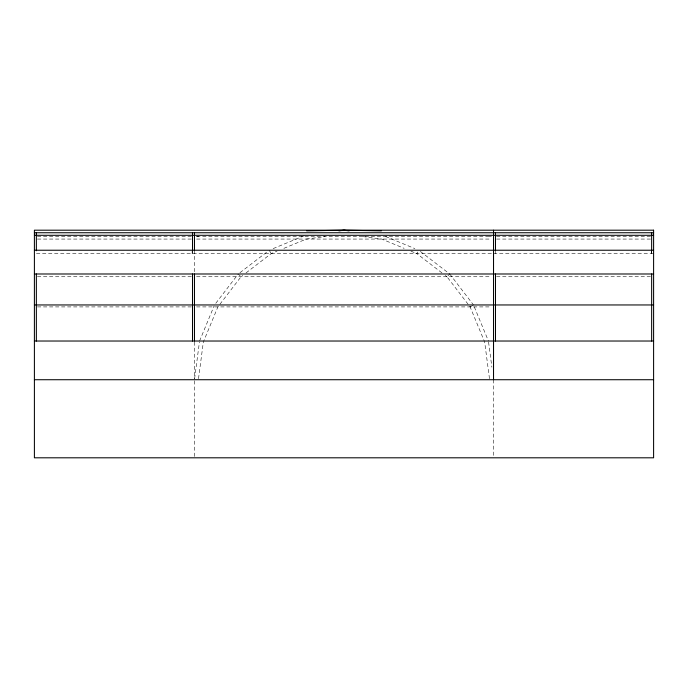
<?xml version="1.0" encoding="UTF-8"?>
<svg xmlns="http://www.w3.org/2000/svg" width="688" height="688" viewBox="0 0 688 688"><rect width="100%" height="100%" fill="white"/><g stroke="black" fill="none" stroke-linecap="round" stroke-linejoin="round"><path stroke-width="0.52" stroke-dasharray="3.44 2.58" d="M194.609 378.675L199.425 342.065M198.514 378.675L203.338 342.031L217.881 306.908L241.024 276.748L242.701 275.467M199.563 341.024L214.097 305.936M441.945 272.895L416.816 253.605L418.278 251.068M215.791 303.288L238.263 273.987L241.024 276.748M489.486 378.675L484.662 342.031L470.119 306.908L446.976 276.748L449.737 273.987L419.603 250.871M239.94 272.706L268.397 250.871M246.055 272.895L271.184 253.605L277.04 251.18M470.119 306.908L473.499 304.956L488.437 341.024M273.136 248.609L304.328 235.692M283.869 248.351L306.306 239.063L325.157 236.577M196.605 236.543L198.746 236.509M37.419 236.577L191.453 236.577M196.613 236.577L491.387 236.577M496.547 236.577L650.581 236.577M37.419 239.063L191.453 239.063M196.605 239.063L491.395 239.063M496.547 239.063L650.581 239.063M491.395 253.605L36.352 253.605L36.352 251.068M493.528 253.605L653.6 253.605M37.419 276.748L191.453 276.748M196.587 276.748L491.413 276.748M496.547 276.748L650.581 276.748M37.419 306.908L191.453 306.908M196.596 306.908L491.404 306.908M489.254 236.509L491.395 236.543M362.843 236.577L381.694 239.063L404.131 248.351M385.624 236.5L414.864 248.609M410.96 251.18L416.816 253.605M445.299 275.467L446.976 276.748M449.737 273.987L473.499 304.956M269.232 250.226L271.184 253.605M488.575 342.065L491.877 367.168M651.648 250.226L651.648 253.605M651.278 250.226L651.278 253.605M495.48 250.226L495.48 253.605M493.528 379.724L493.528 456.737M194.472 250.226L194.472 272.955M194.472 342.031L194.472 378.675M194.472 380.791L194.472 456.737M192.52 250.226L192.52 253.605M192.15 251.068L192.15 253.605"/><path stroke-width="1.03" d="M338.909 230.867L344 230.196L381.384 230.833M306.616 230.833L344 230.196L349.091 230.867M34.4 232.742L653.6 232.742M34.4 235.287L653.6 235.287M34.4 250.226L653.6 250.226M34.4 273.987L653.6 273.987M34.4 304.956L653.6 304.956M34.4 341.024L653.6 341.024M34.4 379.724L653.6 379.724M651.648 232.742L651.648 250.226M651.648 273.987L651.648 341.024M495.48 232.742L495.48 250.226M495.48 273.987L495.48 341.024M493.528 230.196L493.528 379.724M194.472 232.742L194.472 250.226M194.472 273.987L194.472 341.024M192.52 232.742L192.52 250.226M192.52 273.987L192.52 341.024M36.352 232.742L36.352 250.226M36.352 273.987L36.352 341.024M653.6 230.196L34.4 230.196L34.4 457.804L653.6 457.804L653.6 230.196"/></g></svg>
